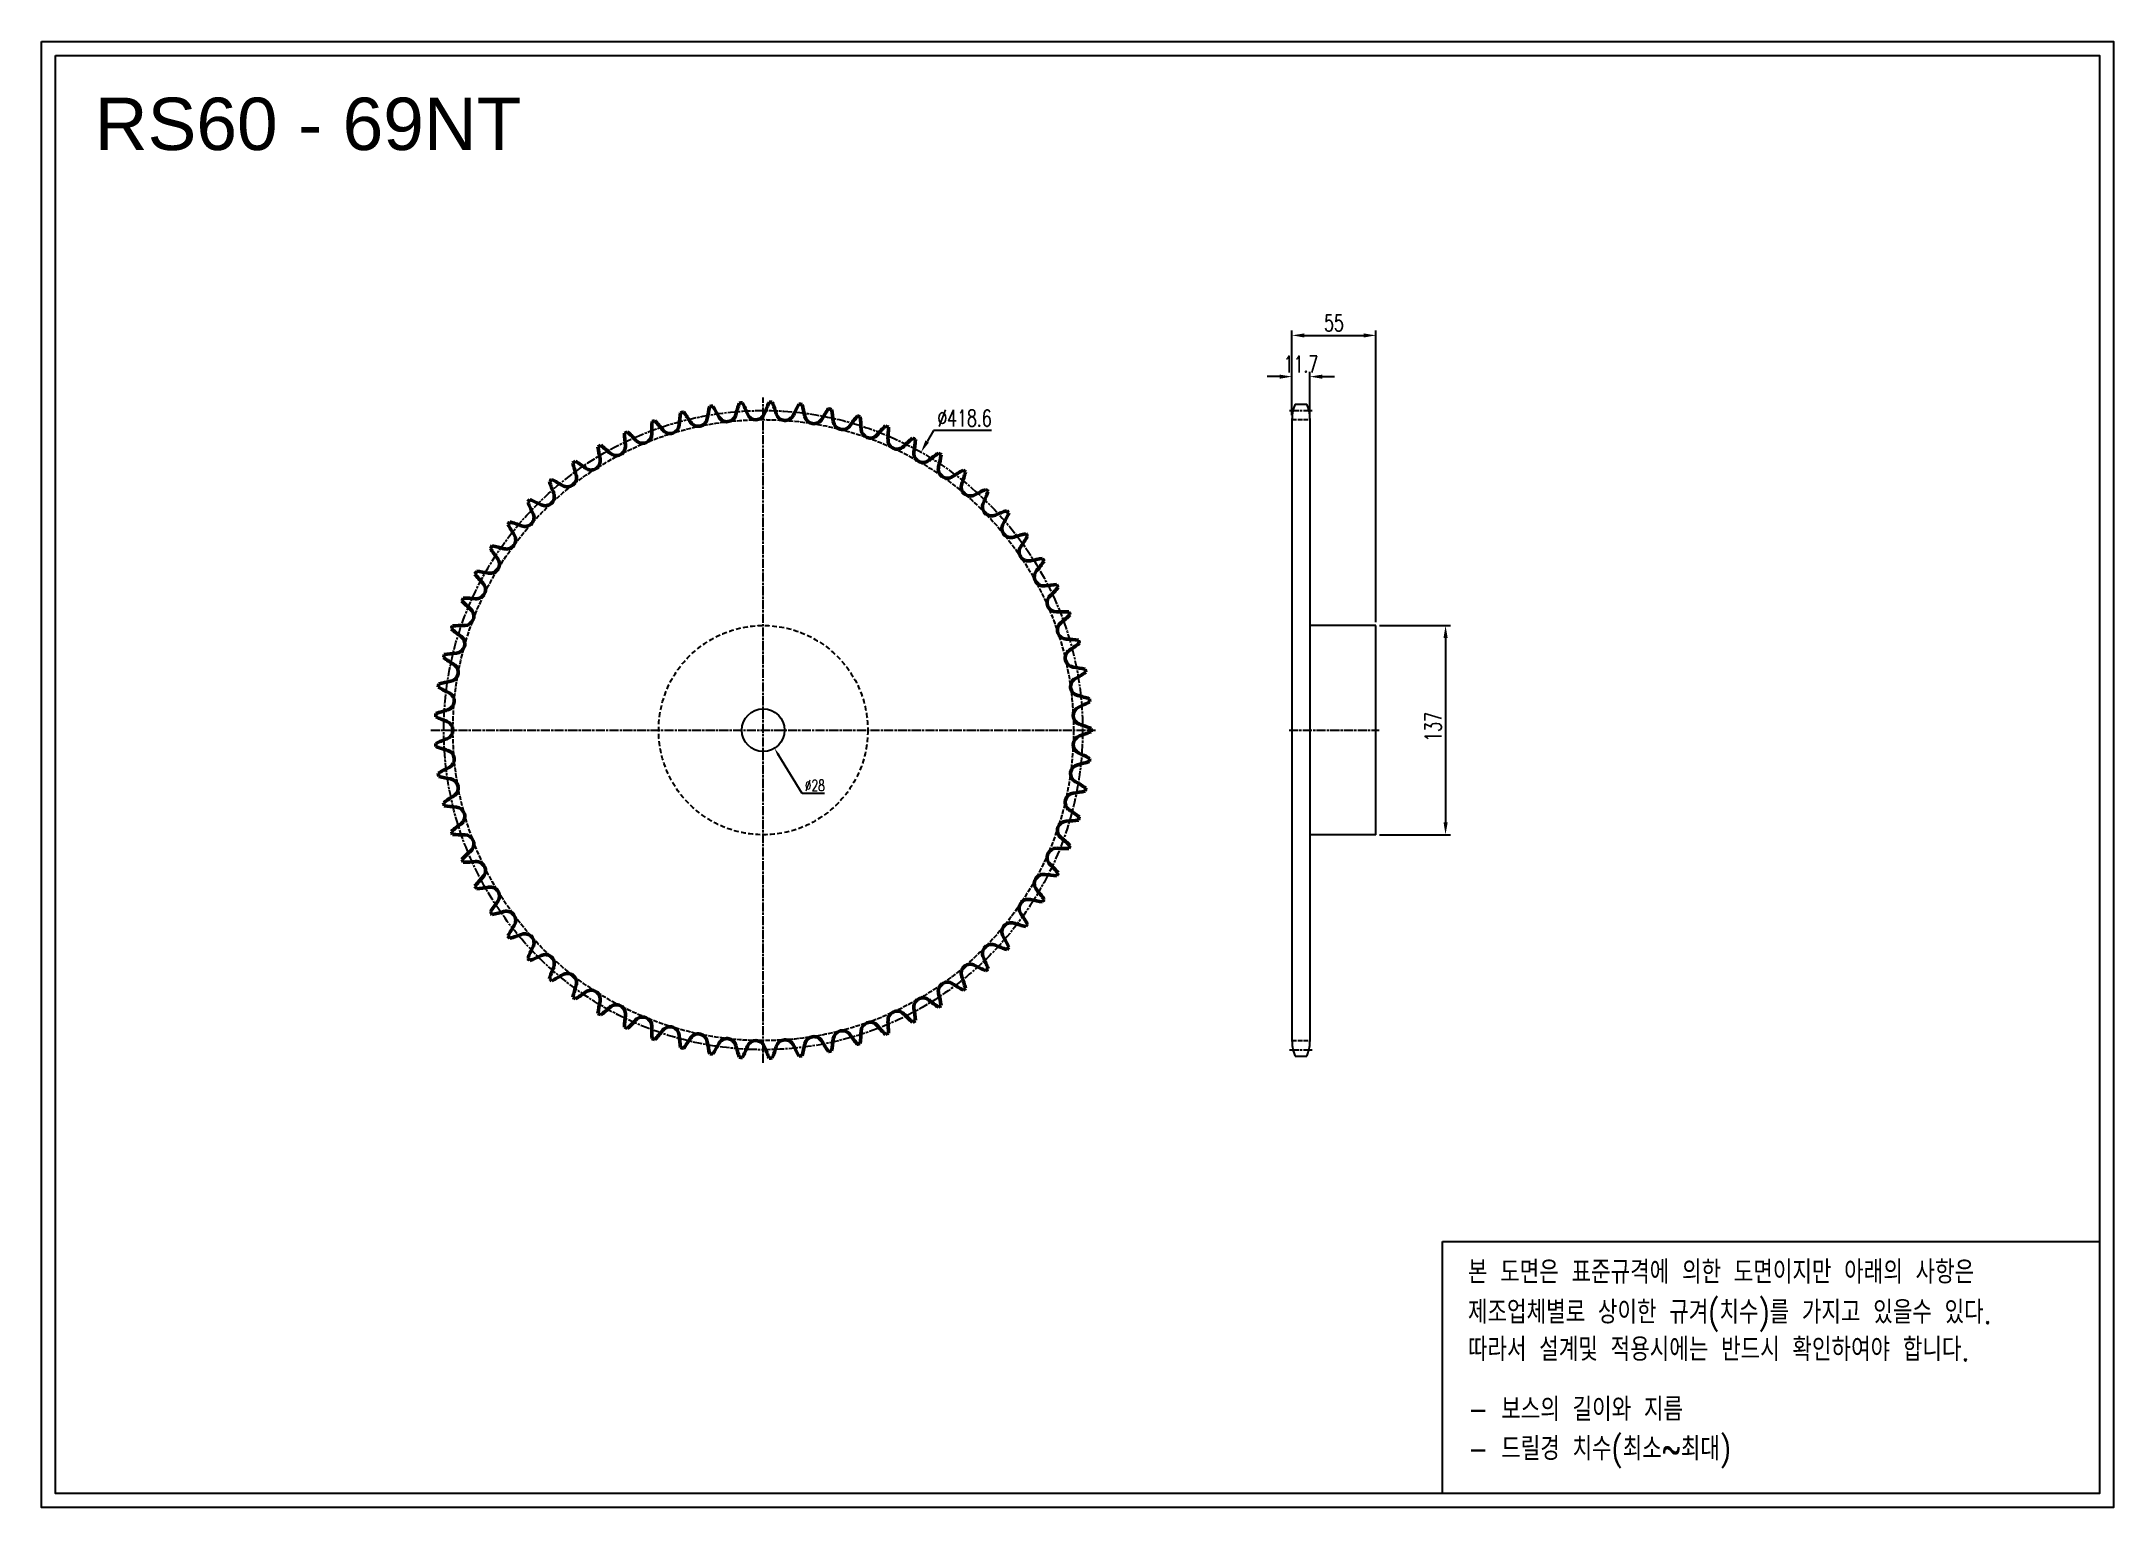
# Model space of a CAD drawing. Header units: millimetres. Extents: x 40184 to 41541, y 3715 to 4675.
import ezdxf

# ---------------------------------------------------------------- set-up
doc = ezdxf.new("R2010")
doc.units = ezdxf.units.MM
for name, pattern in [('AM_ISO02W050', [7.5, 6, -1.5]), ('AM_ISO02W050x2', [3.75, 3, -0.75]), ('AM_ISO08W050', [18, 12, -1.5, 3, -1.5]), ('AM_ISO08W050x2', [9, 6, -0.75, 1.5, -0.75]), ('HIDDEN', [9.525, 6.35, -3.175])]:
    doc.linetypes.add(name, pattern=pattern)
for name, color, linetype, lineweight in [('AM_0N', 7, 'Continuous', 50), ('AM_3N', 6, 'AM_ISO02W050', 25), ('AM_7', 4, 'AM_ISO08W050', 25), ('AM_7N', 4, 'AM_ISO08W050', 25)]:
    doc.layers.add(name, color=color, linetype=linetype, lineweight=lineweight)
doc.layers.add('HL', color=2, linetype='HIDDEN')
doc.layers.add('S-DIM', color=7, linetype='Continuous')
doc.styles.add('HAN', font='ROMANS.shx', dxfattribs={"width": 0.7, "bigfont": 'whgtxt.shx'})
doc.styles.add('HSG', font='SIMPLEX.shx', dxfattribs={"width": 0.7, "bigfont": 'HSG.shx'})
doc.styles.get("Standard").update_dxf_attribs({"font": 'arial.ttf'})
doc.dimstyles.new('APP16', dxfattribs={"dimscale": 3, "dimtxt": 2.4, "dimasz": 1.8, "dimexe": 0.7, "dimexo": 0.5, "dimgap": 0.6, "dimtad": 1, "dimtoh": 1, "dimdec": 1, "dimrnd": 0.01, "dimzin": 9, "dimdsep": 46, "dimtxsty": 'HSG', "dimcen": 0, "dimclrd": 1, "dimclre": 1, "dimclrt": 256, "dimazin": 2, "dimtp": 1, "dimtm": 1, "dimtfac": 0.5, "dimtdec": 1, "dimtofl": 0, "dimtmove": 0, "dimatfit": 3, "dimfxl": 0, "dimtvp": 1, "dimtolj": 2, "dimlwd": -1, "dimlwe": -1, "dimarcsym": 0})
doc.dimstyles.new('APP23', dxfattribs={"dimscale": 4.5, "dimtxt": 2.4, "dimasz": 1.8, "dimexe": 0.7, "dimexo": 0.5, "dimgap": 0.6, "dimtad": 1, "dimtoh": 1, "dimdec": 1, "dimrnd": 0.01, "dimzin": 9, "dimdsep": 46, "dimtxsty": 'HSG', "dimcen": 0, "dimclrd": 1, "dimclre": 1, "dimclrt": 256, "dimazin": 2, "dimtp": 1, "dimtm": 1, "dimtfac": 0.5, "dimtdec": 1, "dimtix": 1, "dimtofl": 0, "dimtmove": 0, "dimatfit": 3, "dimfxl": 0, "dimtvp": 1, "dimtolj": 2, "dimlwd": -1, "dimlwe": -1, "dimarcsym": 0})

# ---------------------------------------------------------------- blocks, each defined once
blk = doc.blocks.new('*D1')
at = {"layer": 'Defpoints', "color": 0, "transparency": 16777216}
for p in [(40759.9, 4405.9), (40553.1, 4042.1)]:
    blk.add_point(p, dxfattribs=at)
at = {"layer": 'S-DIM', "color": 1, "transparency": 16777216}
for p, q in [((40768.1, 4420.2), (40763.9, 4413)), ((40806, 4420.2), (40768.1, 4420.2))]:
    blk.add_line(p, q, dxfattribs=at)
blk.add_solid([(40762.8, 4413.7), (40765.1, 4412.3), (40759.9, 4405.9)], dxfattribs=at)
at = {"layer": 'S-DIM', "transparency": 16777216, "insert": (40788.4, 4428.3), "char_height": 10.8, "attachment_point": 5, "style": 'HSG'}
blk.add_mtext('\\A2;∅418.6', dxfattribs=at)
blk = doc.blocks.new('*D2')
at = {"layer": 'Defpoints', "color": 0, "transparency": 16777216}
for p in [(41014.7, 4455.5), (41003, 4428), (41014.7, 4427.3)]:
    blk.add_point(p, dxfattribs=at)
at = {"layer": 'S-DIM', "color": 1, "transparency": 16777216}
for p, q in [((40994.9, 4455.5), (40986.8, 4455.5)), ((41003, 4430.2), (41003, 4458.6)), ((41014.7, 4429.6), (41014.7, 4458.6)), ((41022.8, 4455.5), (41030.9, 4455.5))]:
    blk.add_line(p, q, dxfattribs=at)
for points in [[(40994.9, 4456.8), (40994.9, 4454.1), (41003, 4455.5)], [(41022.8, 4456.8), (41022.8, 4454.1), (41014.7, 4455.5)]]:
    blk.add_solid(points, dxfattribs=at)
at = {"layer": 'S-DIM', "transparency": 16777216, "insert": (41008.9, 4463.6), "char_height": 10.8, "attachment_point": 5, "style": 'HSG'}
blk.add_mtext('\\A2;11.7', dxfattribs=at)
blk = doc.blocks.new('*D3')
at = {"layer": 'Defpoints', "color": 0, "transparency": 16777216}
for p in [(41058, 4482.5), (41003, 4428), (41058, 4292.5)]:
    blk.add_point(p, dxfattribs=at)
at = {"layer": 'S-DIM', "color": 1, "transparency": 16777216}
for p, q in [((41003, 4430.2), (41003, 4485.6)), ((41011.1, 4482.5), (41049.9, 4482.5)), ((41058, 4294.8), (41058, 4485.6))]:
    blk.add_line(p, q, dxfattribs=at)
for points in [[(41011.1, 4483.8), (41011.1, 4481.1), (41003, 4482.5)], [(41049.9, 4483.8), (41049.9, 4481.1), (41058, 4482.5)]]:
    blk.add_solid(points, dxfattribs=at)
at = {"layer": 'S-DIM', "transparency": 16777216, "insert": (41030.5, 4490.6), "char_height": 10.8, "attachment_point": 5, "style": 'HSG'}
blk.add_mtext('\\A2;55', dxfattribs=at)
blk = doc.blocks.new('*D4')
at = {"layer": 'Defpoints', "color": 0, "transparency": 16777216}
for p in [(41058, 4292.5), (41058, 4155.5), (41103.6, 4155.5)]:
    blk.add_point(p, dxfattribs=at)
at = {"layer": 'S-DIM', "color": 1, "transparency": 16777216}
for p, q in [((41060.3, 4292.5), (41106.8, 4292.5)), ((41103.6, 4284.4), (41103.6, 4163.6)), ((41060.3, 4155.5), (41106.8, 4155.5))]:
    blk.add_line(p, q, dxfattribs=at)
for points in [[(41102.3, 4284.4), (41105, 4284.4), (41103.6, 4292.5)], [(41102.3, 4163.6), (41105, 4163.6), (41103.6, 4155.5)]]:
    blk.add_solid(points, dxfattribs=at)
at = {"layer": 'S-DIM', "transparency": 16777216, "insert": (41095.5, 4226.1), "char_height": 10.8, "attachment_point": 5, "rotation": 90, "style": 'HSG'}
blk.add_mtext('\\A2;137', dxfattribs=at)
blk = doc.blocks.new('*D5')
at = {"layer": 'Defpoints', "color": 0, "transparency": 16777216}
for p in [(40649.2, 4235.9), (40663.9, 4212.1)]:
    blk.add_point(p, dxfattribs=at)
at = {"layer": 'S-DIM', "color": 1, "transparency": 16777216}
for p, q in [((40682.1, 4182.4), (40666.7, 4207.5)), ((40696.6, 4182.4), (40682.1, 4182.4))]:
    blk.add_line(p, q, dxfattribs=at)
blk.add_solid([(40667.5, 4207.9), (40665.9, 4207), (40663.9, 4212.1)], dxfattribs=at)
at = {"layer": 'S-DIM', "transparency": 16777216, "insert": (40690.3, 4187.8), "char_height": 7.2, "attachment_point": 5, "style": 'HSG'}
blk.add_mtext('\\A2;∅28', dxfattribs=at)

msp = doc.modelspace()

# ---------------------------------------------------------------- linework, layer by layer
for p, q in [((41003.04, 4020.02), (41003.04, 4427.98)), ((41005.12, 4437.48), (41012.65, 4437.48)), ((41014.74, 4427.98), (41014.74, 4020.02)), ((41058.04, 4292.5), (41014.74, 4292.5)), ((41058.04, 4155.5), (41058.04, 4292.5)), ((41058.04, 4155.5), (41014.74, 4155.5)), ((41005.12, 4010.52), (41012.65, 4010.52))]:
    msp.add_line(p, q)
for points in [[(40183.58, 4674.96), (41541.32, 4674.96), (41541.32, 3714.94), (40183.58, 3714.94)], [(40192.73, 4665.81), (41532.18, 4665.81), (41532.18, 3724.08), (40192.73, 3724.08)]]:
    msp.add_lwpolyline(points, close=True)
at = {"color": 6}
msp.add_lwpolyline([(41101.61, 3889.04), (41532.18, 3889.04), (41532.18, 3724.08), (41101.61, 3724.08)], close=True, dxfattribs=at)
msp.add_circle((40656.53, 4224), 14)
for centre, start, end in [((41025.74, 4427.98), 155.25994, 180), ((40992.04, 4427.98), 0, 24.74006), ((41025.74, 4020.02), 180, 204.74006), ((40992.04, 4020.02), 335.25994, 0)]:
    msp.add_arc(centre, 22.7, start, end)
at = {"layer": 'AM_0N'}
for centre, radius, start, end in [((40656.53, 4224), 214.77, 109.29105, 109.83939), ((40510.33, 4358.64), 101.47, 37.6087, 42.13494), ((40702.75, 4417.3), 101.47, 171.77811, 176.30435), ((40656.53, 4224), 214.77, 104.07366, 104.622), ((40523.18, 4371.37), 101.47, 32.3913, 36.91754), ((40613.94, 4428.95), 6.01, 212.3913, 351.08696), ((40720.13, 4412.3), 101.47, 166.56072, 171.08696), ((40656.53, 4224), 214.77, 98.85627, 99.4046), ((40537.13, 4382.89), 101.47, 27.17391, 31.70015), ((40632.76, 4431.98), 6.01, 207.17391, 345.86957), ((40736.99, 4405.74), 101.47, 161.34333, 165.86957), ((40656.53, 4224), 214.77, 93.63887, 94.18721), ((40552.08, 4393.09), 101.47, 21.95652, 26.48276), ((40651.77, 4433.28), 6.01, 201.95652, 340.65217), ((40753.19, 4397.67), 101.47, 156.12593, 160.65217), ((40656.53, 4224), 214.77, 88.42148, 88.96982), ((40567.89, 4401.89), 101.47, 16.73913, 21.26537), ((40670.82, 4432.85), 6.01, 196.73913, 335.43478), ((40768.58, 4388.16), 101.47, 150.90854, 155.43478), ((40656.53, 4224), 214.77, 83.20409, 83.75243), ((40584.43, 4409.21), 101.47, 11.52174, 16.04798), ((40689.75, 4430.68), 6.01, 191.52174, 330.21739), ((40783.04, 4377.29), 101.47, 145.69115, 150.21739), ((40656.53, 4224), 214.77, 77.9867, 78.53504), ((40601.57, 4415), 101.47, 6.30435, 10.83059), ((40796.46, 4365.15), 101.47, 140.47376, 145), ((40656.53, 4224), 214.77, 72.76931, 73.31765), ((40619.17, 4419.21), 101.47, 1.08696, 5.6132), ((40656.53, 4224), 214.77, 114.50844, 115.05678), ((40666.97, 4422.48), 101.47, 182.21289, 186.73913), ((40498.69, 4344.78), 101.47, 42.82609, 47.35233), ((40577.53, 4417.85), 6.01, 222.82609, 1.52174), ((40684.98, 4420.71), 101.47, 176.9955, 181.52174), ((40595.48, 4424.23), 6.01, 217.6087, 356.30435), ((40708.41, 4426.8), 6.01, 186.30435, 325), ((40726.64, 4421.25), 6.01, 181.08696, 319.78261), ((40808.71, 4351.84), 101.47, 135.25637, 139.78261), ((40656.53, 4224), 214.77, 67.55192, 68.10026), ((40744.28, 4414.05), 6.01, 175.86957, 314.56522), ((40637.07, 4421.8), 101.47, 355.86957, 0.39581), ((40819.71, 4337.47), 101.47, 130.03898, 134.56522), ((40656.53, 4224), 214.77, 62.33453, 62.88286), ((40655.14, 4422.75), 101.47, 350.65217, 355.17841), ((40656.53, 4224), 214.77, 124.94322, 125.49156), ((40479.43, 4314.2), 101.47, 53.26087, 57.78711), ((40543.73, 4400.34), 6.01, 233.26087, 11.95652), ((40656.53, 4224), 214.77, 119.72583, 120.27417), ((40648.88, 4422.6), 101.47, 187.43028, 191.95652), ((40488.37, 4329.93), 101.47, 48.04348, 52.56972), ((40560.23, 4409.86), 6.01, 228.04348, 6.73913), ((40761.2, 4405.29), 6.01, 170.65217, 309.34783), ((40829.35, 4322.17), 101.47, 124.82159, 129.34783), ((40656.53, 4224), 214.77, 57.11714, 57.66547), ((40673.22, 4422.05), 101.47, 345.43478, 349.96102), ((40656.53, 4224), 214.77, 130.16061, 130.70895), ((40613.04, 4417.93), 101.47, 197.86506, 202.3913), ((40471.96, 4297.72), 101.47, 58.47826, 63.0045), ((40528.16, 4389.35), 6.01, 238.47826, 17.17391), ((40630.85, 4421.09), 101.47, 192.64767, 197.17391), ((40777.25, 4395.02), 6.01, 165.43478, 304.13043), ((40837.56, 4306.04), 101.47, 119.60419, 124.13043), ((40691.16, 4419.71), 101.47, 340.21739, 344.74363), ((40656.53, 4224), 214.77, 51.89974, 52.44808), ((40656.53, 4224), 214.77, 135.378, 135.92634), ((40595.58, 4413.17), 101.47, 203.08246, 207.6087), ((40466.02, 4280.63), 101.47, 63.69565, 68.22189), ((40513.65, 4376.99), 6.01, 243.69565, 22.3913), ((40792.3, 4383.33), 6.01, 160.21739, 298.91304), ((40844.27, 4289.24), 101.47, 114.3868, 118.91304), ((40806.23, 4370.33), 6.01, 155, 293.69565), ((40708.81, 4415.75), 101.47, 335, 339.52624), ((40656.53, 4224), 214.77, 46.68235, 47.23069), ((40656.53, 4224), 214.77, 140.5954, 141.14373), ((40578.63, 4406.85), 101.47, 208.29985, 212.82609), ((40461.66, 4263.07), 101.47, 68.91304, 73.43928), ((40500.33, 4363.36), 6.01, 248.91304, 27.6087), ((40849.43, 4271.9), 101.47, 109.16941, 113.69565), ((40818.92, 4356.11), 6.01, 149.78261, 288.47826), ((40726.03, 4410.2), 101.47, 329.78261, 334.30885), ((40656.53, 4224), 214.77, 41.46496, 42.0133), ((40488.31, 4348.58), 6.01, 254.13043, 32.82609), ((40852.98, 4254.16), 101.47, 103.95202, 108.47826), ((40742.68, 4403.11), 101.47, 324.56522, 329.09146), ((40656.53, 4224), 214.77, 36.24757, 36.79591), ((40477.68, 4332.77), 6.01, 259.34783, 38.04348), ((40656.53, 4224), 214.77, 145.81279, 146.36113), ((40562.33, 4399.01), 101.47, 213.51724, 218.04348), ((40458.92, 4245.19), 101.47, 74.13043, 78.65667), ((40830.26, 4340.79), 6.01, 144.56522, 283.26087), ((40854.91, 4236.17), 101.47, 98.73463, 103.26087), ((40758.61, 4394.54), 101.47, 319.34783, 323.87407), ((40656.53, 4224), 214.77, 31.03018, 31.57852), ((40656.53, 4224), 214.77, 151.03018, 151.57852), ((40546.8, 4389.71), 101.47, 218.73463, 223.26087), ((40468.53, 4316.05), 6.01, 264.56522, 43.26087), ((40457.81, 4227.13), 101.47, 79.34783, 83.87407), ((40840.16, 4324.51), 6.01, 139.34783, 278.04348), ((40855.2, 4218.08), 101.47, 93.51724, 98.04348), ((40656.53, 4224), 214.77, 25.81279, 26.36113), ((40656.53, 4224), 214.77, 156.24757, 156.79591), ((40532.19, 4379.05), 101.47, 223.95202, 228.47826), ((40458.35, 4209.05), 101.47, 84.56522, 89.09146), ((40848.54, 4307.4), 6.01, 134.13043, 272.82609), ((40773.69, 4384.55), 101.47, 314.13043, 318.65667), ((40656.53, 4224), 214.77, 161.46496, 162.0133), ((40460.53, 4191.09), 101.47, 89.78261, 94.30885), ((40460.94, 4298.57), 6.01, 269.78261, 48.47826), ((40853.84, 4200.04), 101.47, 88.29985, 92.82609), ((40855.33, 4289.59), 6.01, 128.91304, 267.6087), ((40787.81, 4373.23), 101.47, 308.91304, 313.43928), ((40656.53, 4224), 214.77, 20.5954, 21.14373), ((40518.6, 4367.1), 101.47, 229.16941, 233.69565), ((40454.96, 4280.48), 6.01, 275, 53.69565), ((40850.84, 4182.2), 101.47, 83.08246, 87.6087), ((40800.83, 4360.67), 101.47, 303.69565, 308.22189), ((40656.53, 4224), 214.77, 15.378, 15.92634), ((40656.53, 4224), 214.77, 166.68235, 167.23069), ((40506.16, 4353.96), 101.47, 234.3868, 238.91304), ((40464.33, 4173.4), 101.47, 95, 99.52624), ((40450.66, 4261.91), 6.01, 280.21739, 58.91304), ((40860.47, 4271.24), 6.01, 123.69565, 262.3913), ((40846.23, 4164.7), 101.47, 77.86506, 82.3913), ((40656.53, 4224), 214.77, 10.16061, 10.70895), ((40656.53, 4224), 214.77, 171.89974, 172.44808), ((40494.97, 4339.75), 101.47, 239.60419, 244.13043), ((40469.73, 4156.13), 101.47, 100.21739, 104.74363), ((40863.92, 4252.5), 6.01, 118.47826, 257.17391), ((40812.67, 4346.99), 101.47, 298.47826, 303.0045), ((40476.68, 4139.42), 101.47, 105.43478, 109.96102), ((40448.07, 4243.04), 6.01, 285.43478, 64.13043), ((40865.65, 4233.53), 6.01, 113.26087, 251.95652), ((40840.06, 4147.7), 101.47, 72.64767, 77.17391), ((40823.2, 4332.28), 101.47, 293.26087, 297.78711), ((40656.53, 4224), 214.77, 4.94322, 5.49156), ((40656.53, 4224), 214.77, 177.11714, 177.66547), ((40485.11, 4324.58), 101.47, 244.82159, 249.34783), ((40447.2, 4224), 6.01, 290.65217, 69.34783), ((40832.36, 4131.33), 101.47, 67.43028, 71.95652), ((40832.36, 4316.67), 101.47, 288.04348, 292.56972), ((40656.53, 4224), 214.77, 359.72583, 0.27417), ((40485.11, 4123.42), 101.47, 110.65217, 115.17841), ((40656.53, 4224), 214.77, 182.33453, 182.88286), ((40476.68, 4308.58), 101.47, 250.03898, 254.56522), ((40448.07, 4204.96), 6.01, 295.86957, 74.56522), ((40865.65, 4214.47), 6.01, 108.04348, 246.73913), ((40494.97, 4108.25), 101.47, 115.86957, 120.39581), ((40656.53, 4224), 214.77, 187.55192, 188.10026), ((40863.92, 4195.5), 6.01, 102.82609, 241.52174), ((40840.06, 4300.3), 101.47, 282.82609, 287.35233), ((40823.2, 4115.72), 101.47, 62.21289, 66.73913), ((40656.53, 4224), 214.77, 354.50844, 355.05678), ((40469.73, 4291.87), 101.47, 255.25637, 259.78261), ((40450.66, 4186.09), 6.01, 301.08696, 79.78261), ((40860.47, 4176.76), 6.01, 97.6087, 236.30435), ((40846.23, 4283.3), 101.47, 277.6087, 282.13494), ((40812.67, 4101.01), 101.47, 56.9955, 61.52174), ((40656.53, 4224), 214.77, 349.29105, 349.83939), ((40506.16, 4094.04), 101.47, 121.08696, 125.6132), ((40656.53, 4224), 214.77, 192.76931, 193.31765), ((40464.33, 4274.6), 101.47, 260.47376, 265), ((40454.96, 4167.52), 6.01, 306.30435, 85), ((40800.83, 4087.33), 101.47, 51.77811, 56.30435), ((40518.6, 4080.9), 101.47, 126.30435, 130.83059), ((40656.53, 4224), 214.77, 197.9867, 198.53504), ((40460.53, 4256.91), 101.47, 265.69115, 270.21739), ((40460.94, 4149.43), 6.01, 311.52174, 90.21739), ((40855.33, 4158.41), 6.01, 92.3913, 231.08696), ((40850.84, 4265.8), 101.47, 272.3913, 276.91754), ((40656.53, 4224), 214.77, 344.07366, 344.622), ((40532.19, 4068.95), 101.47, 131.52174, 136.04798), ((40848.54, 4140.6), 6.01, 87.17391, 225.86957), ((40853.84, 4247.96), 101.47, 267.17391, 271.70015), ((40787.81, 4074.77), 101.47, 46.56072, 51.08696), ((40656.53, 4224), 214.77, 338.85627, 339.4046), ((40656.53, 4224), 214.77, 203.20409, 203.75243), ((40458.35, 4238.95), 101.47, 270.90854, 275.43478), ((40546.8, 4058.29), 101.47, 136.73913, 141.26537), ((40468.53, 4131.95), 6.01, 316.73913, 95.43478), ((40840.16, 4123.49), 6.01, 81.95652, 220.65217), ((40855.2, 4229.92), 101.47, 261.95652, 266.48276), ((40773.69, 4063.45), 101.47, 41.34333, 45.86957), ((40656.53, 4224), 214.77, 333.63887, 334.18721), ((40656.53, 4224), 214.77, 208.42148, 208.96982), ((40457.81, 4220.87), 101.47, 276.12593, 280.65217), ((40477.68, 4115.23), 6.01, 321.95652, 100.65217), ((40758.61, 4053.46), 101.47, 36.12593, 40.65217), ((40562.33, 4048.99), 101.47, 141.95652, 146.48276), ((40656.53, 4224), 214.77, 213.63887, 214.18721), ((40458.92, 4202.81), 101.47, 281.34333, 285.86957), ((40488.31, 4099.42), 6.01, 327.17391, 105.86957), ((40830.26, 4107.21), 6.01, 76.73913, 215.43478), ((40742.68, 4044.89), 101.47, 30.90854, 35.43478), ((40854.91, 4211.83), 101.47, 256.73913, 261.26537), ((40656.53, 4224), 214.77, 328.42148, 328.96982), ((40578.63, 4041.15), 101.47, 147.17391, 151.70015), ((40656.53, 4224), 214.77, 218.85627, 219.4046), ((40461.66, 4184.93), 101.47, 286.56072, 291.08696), ((40500.33, 4084.64), 6.01, 332.3913, 111.08696), ((40818.92, 4091.89), 6.01, 71.52174, 210.21739), ((40726.03, 4037.8), 101.47, 25.69115, 30.21739), ((40852.98, 4193.84), 101.47, 251.52174, 256.04798), ((40656.53, 4224), 214.77, 323.20409, 323.75243), ((40595.58, 4034.83), 101.47, 152.3913, 156.91754), ((40656.53, 4224), 214.77, 224.07366, 224.622), ((40466.02, 4167.37), 101.47, 291.77811, 296.30435), ((40513.65, 4071.01), 6.01, 337.6087, 116.30435), ((40806.23, 4077.67), 6.01, 66.30435, 205), ((40708.81, 4032.25), 101.47, 20.47376, 25), ((40849.43, 4176.1), 101.47, 246.30435, 250.83059), ((40656.53, 4224), 214.77, 317.9867, 318.53504), ((40613.04, 4030.07), 101.47, 157.6087, 162.13494), ((40656.53, 4224), 214.77, 229.29105, 229.83939), ((40471.96, 4150.28), 101.47, 296.9955, 301.52174), ((40528.16, 4058.65), 6.01, 342.82609, 121.52174), ((40792.3, 4064.67), 6.01, 61.08696, 199.78261), ((40691.16, 4028.29), 101.47, 15.25637, 19.78261), ((40844.27, 4158.76), 101.47, 241.08696, 245.6132), ((40656.53, 4224), 214.77, 312.76931, 313.31765), ((40630.85, 4026.91), 101.47, 162.82609, 167.35233), ((40656.53, 4224), 214.77, 234.50844, 235.05678), ((40479.43, 4133.8), 101.47, 302.21289, 306.73913), ((40543.73, 4047.66), 6.01, 348.04348, 126.73913), ((40648.88, 4025.4), 101.47, 168.04348, 172.56972), ((40761.2, 4042.71), 6.01, 50.65217, 189.34783), ((40829.35, 4125.83), 101.47, 230.65217, 235.17841), ((40777.25, 4052.98), 6.01, 55.86957, 194.56522), ((40673.22, 4025.95), 101.47, 10.03898, 14.56522), ((40837.56, 4141.96), 101.47, 235.86957, 240.39581), ((40656.53, 4224), 214.77, 307.55192, 308.10026), ((40656.53, 4224), 214.77, 239.72583, 240.27417), ((40488.37, 4118.07), 101.47, 307.43028, 311.95652), ((40560.23, 4038.14), 6.01, 353.26087, 131.95652), ((40666.97, 4025.52), 101.47, 173.26087, 177.78711), ((40498.69, 4103.22), 101.47, 312.64767, 317.17391), ((40577.53, 4030.15), 6.01, 358.47826, 137.17391), ((40726.64, 4026.75), 6.01, 40.21739, 178.91304), ((40744.28, 4033.95), 6.01, 45.43478, 184.13043), ((40637.07, 4026.2), 101.47, 359.60419, 4.13043), ((40819.71, 4110.53), 101.47, 225.43478, 229.96102), ((40656.53, 4224), 214.77, 297.11714, 297.66547), ((40655.14, 4025.25), 101.47, 4.82159, 9.34783), ((40656.53, 4224), 214.77, 302.33453, 302.88286), ((40656.53, 4224), 214.77, 244.94322, 245.49156), ((40684.98, 4027.29), 101.47, 178.47826, 183.0045), ((40656.53, 4224), 214.77, 250.16061, 250.70895), ((40510.33, 4089.36), 101.47, 317.86506, 322.3913), ((40595.48, 4023.77), 6.01, 3.69565, 142.3913), ((40702.75, 4030.7), 101.47, 183.69565, 188.22189), ((40523.18, 4076.63), 101.47, 323.08246, 327.6087), ((40613.94, 4019.05), 6.01, 8.91304, 147.6087), ((40720.13, 4035.7), 101.47, 188.91304, 193.43928), ((40632.76, 4016.02), 6.01, 14.13043, 152.82609), ((40651.77, 4014.72), 6.01, 19.34783, 158.04348), ((40670.82, 4015.15), 6.01, 24.56522, 163.26087), ((40689.75, 4017.32), 6.01, 29.78261, 168.47826), ((40783.04, 4070.71), 101.47, 209.78261, 214.30885), ((40601.57, 4033), 101.47, 349.16941, 353.69565), ((40708.41, 4021.2), 6.01, 35, 173.69565), ((40796.46, 4082.85), 101.47, 215, 219.52624), ((40619.17, 4028.79), 101.47, 354.3868, 358.91304), ((40808.71, 4096.16), 101.47, 220.21739, 224.74363), ((40656.53, 4224), 214.77, 291.89974, 292.44808), ((40656.53, 4224), 214.77, 255.378, 255.92634), ((40656.53, 4224), 214.77, 260.5954, 261.14373), ((40537.13, 4065.11), 101.47, 328.29985, 332.82609), ((40736.99, 4042.26), 101.47, 194.13043, 198.65667), ((40656.53, 4224), 214.77, 265.81279, 266.36113), ((40552.08, 4054.91), 101.47, 333.51724, 338.04348), ((40753.19, 4050.33), 101.47, 199.34783, 203.87407), ((40656.53, 4224), 214.77, 271.03018, 271.57852), ((40567.89, 4046.11), 101.47, 338.73463, 343.26087), ((40768.58, 4059.84), 101.47, 204.56522, 209.09146), ((40656.53, 4224), 214.77, 276.24757, 276.79591), ((40584.43, 4038.79), 101.47, 343.95202, 348.47826), ((40656.53, 4224), 214.77, 281.46496, 282.0133), ((40656.53, 4224), 214.77, 286.68235, 287.23069)]:
    msp.add_arc(centre, radius, start, end, dxfattribs=at)
at = {"layer": 'AM_3N', "linetype": 'AM_ISO02W050x2'}
for p, q in [((41003.04, 4427.32), (41014.74, 4427.32)), ((41003.04, 4020.68), (41014.74, 4020.68))]:
    msp.add_line(p, q, dxfattribs=at)
msp.add_circle((40656.53, 4224), 203.32, dxfattribs=at)
at = {"layer": 'AM_7', "linetype": 'AM_ISO08W050x2'}
msp.add_circle((40656.53, 4224), 209.27, dxfattribs=at)
at = {"layer": 'AM_7N', "linetype": 'AM_ISO08W050x2'}
for p, q in [((40656.53, 4006.23), (40656.53, 4441.77)), ((41001.47, 4433.27), (41016.3, 4433.27)), ((40438.76, 4224), (40874.31, 4224)), ((41001.04, 4224), (41060.04, 4224)), ((41001.47, 4014.73), (41016.3, 4014.73))]:
    msp.add_line(p, q, dxfattribs=at)
at = {"layer": 'HL', "ltscale": 0.5}
msp.add_circle((40656.53, 4224), 68.5, dxfattribs=at)

# ---------------------------------------------------------------- texts
msp.add_text('RS60 - 69NT', height=34.2863).set_placement((40218.55, 4603.87))
at = {"color": 6, "style": 'HAN', "width": 0.8}
for s, p in [('본 도면은 표준규격에 의한 도면이지만 아래의 사항은', (41118.26, 3861.54)), ('제조업체별로 상이한 규겨(치수)를 가지고 있을수 있다.', (41118.26, 3835.31)), ('따라서 설계및 적용시에는 반드시 확인하여야 합니다.', (41118.26, 3810.94)), ('- 보스의 길이와 지름', (41118.26, 3771.68)), ('- 드릴경 치수(최소~최대)', (41118.26, 3745.9))]:
    msp.add_text(s, height=15.1389, dxfattribs=at).set_placement(p)

# ---------------------------------------------------------------- dimensions: what is measured, and where the dimension line sits
at = {"layer": 'S-DIM'}
dim = msp.add_linear_dim(base=(41058.04, 4482.47), p1=(41003.04, 4427.98), p2=(41058.04, 4292.5), dimstyle='APP23', dxfattribs=at)
dim.commit()
dim.dimension.update_dxf_attribs({"geometry": '*D3', "text_midpoint": (41030.54, 4490.57)})
dim = msp.add_linear_dim(base=(41014.74, 4455.47), p1=(41003.04, 4427.98), p2=(41014.74, 4427.32), dimstyle='APP23', dxfattribs=at)
dim.commit()
dim.dimension.update_dxf_attribs({"geometry": '*D2', "text_midpoint": (41008.89, 4455.47), "dimtype": 128})
at = {"layer": 'S-DIM', "color": 1}
dim = msp.add_diameter_dim_2p(p1=(40553.13, 4042.06), p2=(40759.94, 4405.94), dimstyle='APP23', dxfattribs=at)
dim.commit()
dim.dimension.update_dxf_attribs({"geometry": '*D1', "text_midpoint": (40788.4, 4420.23), "dimtype": 131})
at = {"layer": 'S-DIM'}
dim = msp.add_linear_dim(base=(41103.63, 4155.5), p1=(41058.04, 4292.5), p2=(41058.04, 4155.5), angle=90, dimstyle='APP23', dxfattribs=at)
dim.commit()
dim.dimension.update_dxf_attribs({"geometry": '*D4', "text_midpoint": (41103.63, 4226.13), "dimtype": 128})
dim = msp.add_diameter_dim_2p(p1=(40649.2, 4235.92), p2=(40663.87, 4212.08), dimstyle='APP16', dxfattribs=at)
dim.commit()
dim.dimension.update_dxf_attribs({"geometry": '*D5', "text_midpoint": (40690.27, 4182.43), "dimtype": 131})

doc.saveas('drawing.dxf')
